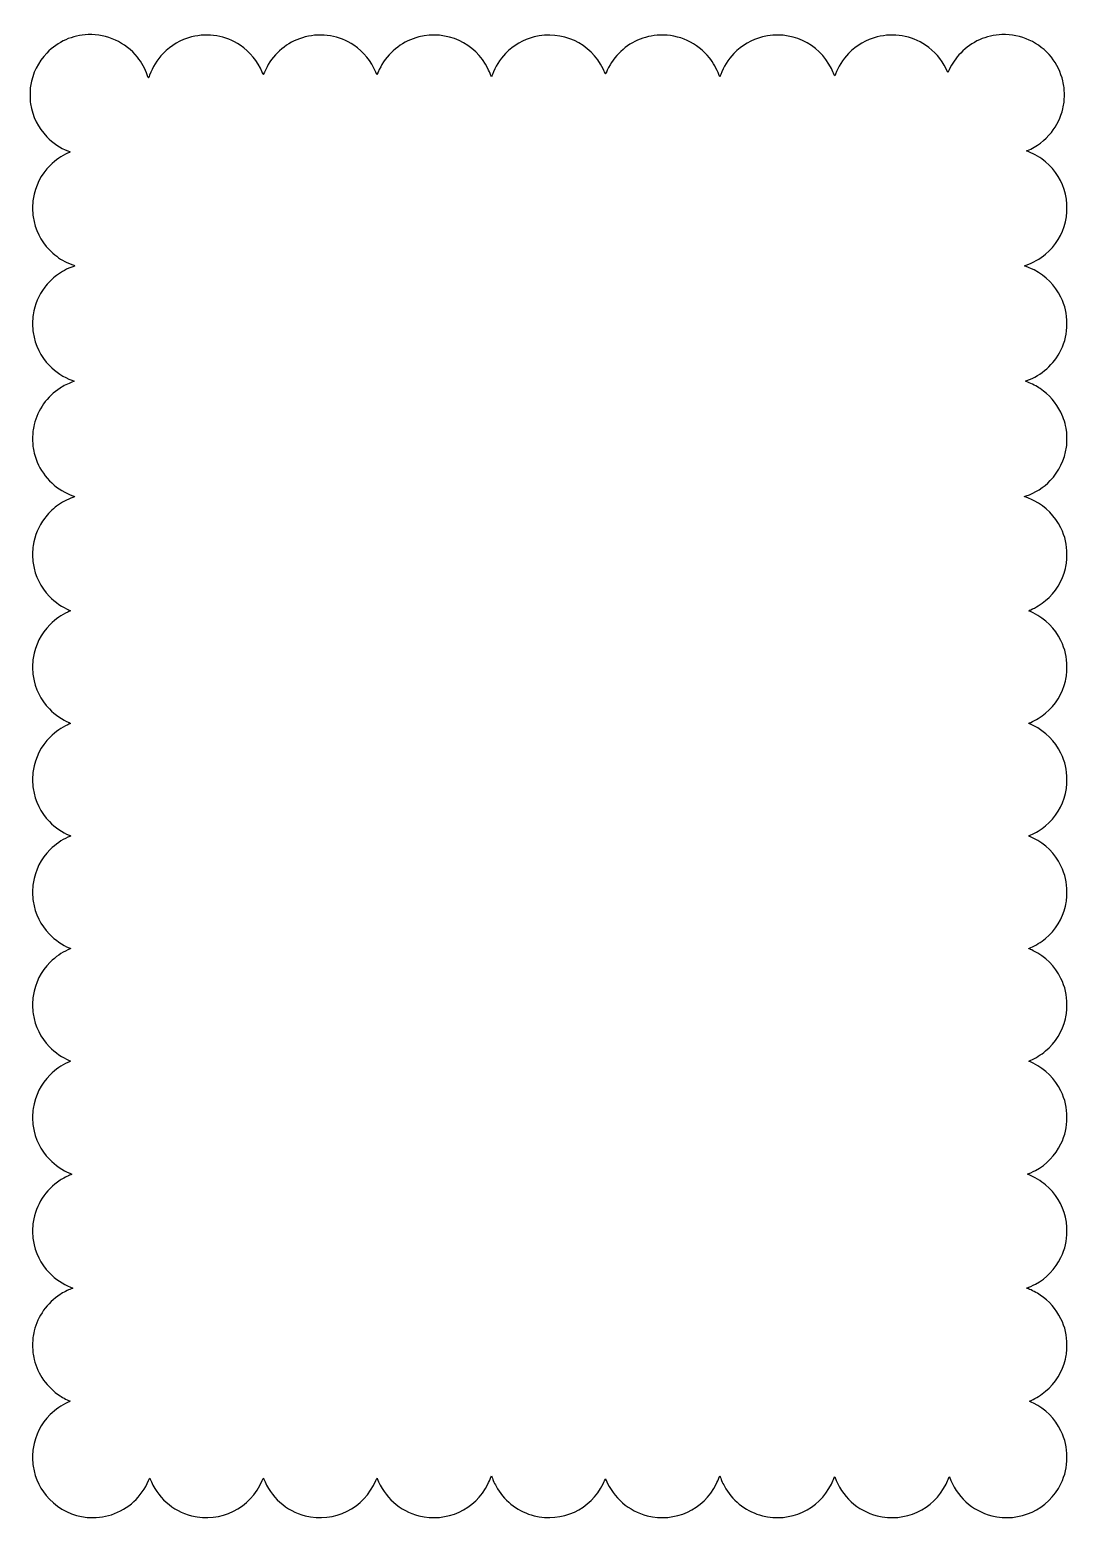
# Model space of a CAD drawing. Header units: centimetres. Extents: x -53 to 54, y -78 to 76.
import ezdxf

# ---------------------------------------------------------------- set-up
doc = ezdxf.new("R2010")
doc.units = ezdxf.units.CM
doc.header["$MEASUREMENT"] = 0
doc.layers.add('Layer 1', color=7, linetype='Continuous')

msp = doc.modelspace()

# ---------------------------------------------------------------- linework, layer by layer
at = {"layer": 'Layer 1'}
msp.add_open_spline([(-47.36042, -77.54567), (-48.86044, -77.39139), (-50.19507, -76.7436), (-51.24318, -75.66109), (-51.24318, -75.66109), (-52.1549, -74.71944), (-52.71376, -73.59039), (-52.93432, -72.24448), (-52.93432, -72.24448), (-52.97066, -72.0227), (-52.98201, -71.80547), (-52.98201, -71.33167), (-52.98201, -71.33167), (-52.98201, -70.85786), (-52.97066, -70.64064), (-52.93432, -70.41885), (-52.93432, -70.41885), (-52.70595, -69.02528), (-52.1312, -67.89349), (-51.15988, -66.92461), (-51.15988, -66.92461), (-50.60201, -66.36814), (-49.9866, -65.93543), (-49.36718, -65.66411), (-49.36718, -65.66411), (-49.12712, -65.55896), (-49.05609, -65.51083), (-49.14097, -65.51083), (-49.14097, -65.51083), (-49.20675, -65.51083), (-49.88917, -65.15234), (-50.15177, -64.97983), (-50.15177, -64.97983), (-51.49043, -64.10043), (-52.44993, -62.74893), (-52.82008, -61.22137), (-52.82008, -61.22137), (-52.95319, -60.67207), (-52.98201, -60.4089), (-52.98201, -59.74292), (-52.98201, -59.74292), (-52.98201, -59.07693), (-52.95319, -58.81377), (-52.82008, -58.26447), (-52.82008, -58.26447), (-52.44866, -56.73169), (-51.48552, -55.37877), (-50.13854, -54.49773), (-50.13854, -54.49773), (-49.8564, -54.31318), (-49.30796, -54.03246), (-49.00745, -53.91877), (-49.00745, -53.91877), (-48.9165, -53.88436), (-48.84213, -53.85019), (-48.84218, -53.84284), (-48.84218, -53.84284), (-48.84223, -53.83549), (-48.94641, -53.78892), (-49.07369, -53.73935), (-49.07369, -53.73935), (-49.85069, -53.43672), (-50.61774, -52.91789), (-51.24318, -52.27192), (-51.24318, -52.27192), (-52.1549, -51.33027), (-52.71376, -50.20122), (-52.93432, -48.85531), (-52.93432, -48.85531), (-53.00169, -48.4442), (-53.00169, -47.4408), (-52.93432, -47.02969), (-52.93432, -47.02969), (-52.63549, -45.20616), (-51.65771, -43.69098), (-50.13854, -42.69731), (-50.13854, -42.69731), (-49.86888, -42.52093), (-49.30246, -42.22882), (-49.04714, -42.13446), (-49.04714, -42.13446), (-48.97801, -42.10892), (-48.92146, -42.08007), (-48.92146, -42.07036), (-48.92146, -42.07036), (-48.92146, -42.06065), (-49.01968, -42.01328), (-49.13974, -41.9651), (-49.13974, -41.9651), (-49.88621, -41.66554), (-50.63467, -41.15291), (-51.24318, -40.52442), (-51.24318, -40.52442), (-52.1549, -39.58277), (-52.71376, -38.45372), (-52.93432, -37.10781), (-52.93432, -37.10781), (-53.00169, -36.6967), (-53.00169, -35.6933), (-52.93432, -35.28219), (-52.93432, -35.28219), (-52.70595, -33.88862), (-52.1312, -32.75682), (-51.15988, -31.78794), (-51.15988, -31.78794), (-50.59483, -31.22432), (-49.99009, -30.80112), (-49.33847, -30.51332), (-49.33847, -30.51332), (-49.18188, -30.44416), (-49.05375, -30.38079), (-49.05375, -30.37251), (-49.05375, -30.37251), (-49.05375, -30.36422), (-49.12221, -30.32994), (-49.20589, -30.29633), (-49.20589, -30.29633), (-49.88633, -30.02298), (-50.65676, -29.48842), (-51.24318, -28.88276), (-51.24318, -28.88276), (-52.1549, -27.94111), (-52.71376, -26.81205), (-52.93432, -25.46615), (-52.93432, -25.46615), (-53.00169, -25.05503), (-53.00169, -24.05163), (-52.93432, -23.64052), (-52.93432, -23.64052), (-52.70595, -22.24695), (-52.1312, -21.11515), (-51.15988, -20.14627), (-51.15988, -20.14627), (-50.59483, -19.58265), (-49.99009, -19.15945), (-49.33847, -18.87165), (-49.33847, -18.87165), (-49.18188, -18.80249), (-49.05375, -18.73913), (-49.05375, -18.73084), (-49.05375, -18.73084), (-49.05375, -18.72256), (-49.12221, -18.68828), (-49.20589, -18.65466), (-49.20589, -18.65466), (-49.88633, -18.38132), (-50.65676, -17.84676), (-51.24318, -17.24109), (-51.24318, -17.24109), (-52.1549, -16.29944), (-52.71376, -15.17039), (-52.93432, -13.82448), (-52.93432, -13.82448), (-53.00169, -13.41337), (-53.00169, -12.40997), (-52.93432, -11.99885), (-52.93432, -11.99885), (-52.70595, -10.60528), (-52.1312, -9.47349), (-51.15988, -8.50461), (-51.15988, -8.50461), (-50.59483, -7.94098), (-49.99009, -7.51779), (-49.33847, -7.22999), (-49.33847, -7.22999), (-49.18188, -7.16082), (-49.05375, -7.09746), (-49.05375, -7.08917), (-49.05375, -7.08917), (-49.05375, -7.08089), (-49.12221, -7.04661), (-49.20589, -7.013), (-49.20589, -7.013), (-49.88633, -6.73965), (-50.65676, -6.20509), (-51.24318, -5.59942), (-51.24318, -5.59942), (-52.1549, -4.65777), (-52.71376, -3.52872), (-52.93432, -2.18281), (-52.93432, -2.18281), (-53.00169, -1.7717), (-53.00169, -0.7683), (-52.93432, -0.35719), (-52.93432, -0.35719), (-52.70595, 1.03638), (-52.1312, 2.16818), (-51.15988, 3.13706), (-51.15988, 3.13706), (-50.59483, 3.70068), (-49.99009, 4.12388), (-49.33847, 4.41168), (-49.33847, 4.41168), (-49.18188, 4.48084), (-49.05375, 4.54421), (-49.05375, 4.55249), (-49.05375, 4.55249), (-49.05375, 4.56078), (-49.12221, 4.59506), (-49.20589, 4.62867), (-49.20589, 4.62867), (-49.88633, 4.90202), (-50.65676, 5.43658), (-51.24318, 6.04224), (-51.24318, 6.04224), (-52.1549, 6.98389), (-52.71376, 8.11295), (-52.93432, 9.45885), (-52.93432, 9.45885), (-53.00169, 9.86997), (-53.00169, 10.87337), (-52.93432, 11.28448), (-52.93432, 11.28448), (-52.70595, 12.67805), (-52.1312, 13.80985), (-51.15988, 14.77873), (-51.15988, 14.77873), (-50.59483, 15.34235), (-49.99009, 15.76555), (-49.33847, 16.05335), (-49.33847, 16.05335), (-49.18188, 16.12251), (-49.05375, 16.18587), (-49.05375, 16.19416), (-49.05375, 16.19416), (-49.05375, 16.20244), (-49.12221, 16.23672), (-49.20589, 16.27034), (-49.20589, 16.27034), (-49.88633, 16.54368), (-50.65676, 17.07824), (-51.24318, 17.68391), (-51.24318, 17.68391), (-52.1549, 18.62556), (-52.71376, 19.75461), (-52.93432, 21.10052), (-52.93432, 21.10052), (-53.00169, 21.51163), (-53.00169, 22.51503), (-52.93432, 22.92615), (-52.93432, 22.92615), (-52.75641, 24.0118), (-52.38025, 24.9048), (-51.73277, 25.7786), (-51.73277, 25.7786), (-51.47491, 26.1266), (-50.86507, 26.73421), (-50.50251, 27.00438), (-50.50251, 27.00438), (-49.99146, 27.3852), (-49.38205, 27.71166), (-48.82225, 27.9045), (-48.82225, 27.9045), (-48.70221, 27.94585), (-48.60398, 27.98673), (-48.60397, 27.99534), (-48.60397, 27.99534), (-48.60396, 28.00396), (-48.65456, 28.02594), (-48.71641, 28.04421), (-48.71641, 28.04421), (-48.92074, 28.10457), (-49.40691, 28.3117), (-49.66229, 28.44721), (-49.66229, 28.44721), (-51.23957, 29.28415), (-52.40381, 30.77617), (-52.82008, 32.49405), (-52.82008, 32.49405), (-52.95319, 33.04335), (-52.98201, 33.30651), (-52.98201, 33.9725), (-52.98201, 33.9725), (-52.98201, 34.63849), (-52.95319, 34.90165), (-52.82008, 35.45095), (-52.82008, 35.45095), (-52.44866, 36.98373), (-51.48552, 38.33665), (-50.13854, 39.21769), (-50.13854, 39.21769), (-49.81765, 39.42758), (-49.28097, 39.69649), (-48.92849, 39.82401), (-48.92849, 39.82401), (-48.79411, 39.87262), (-48.6841, 39.91835), (-48.68403, 39.92562), (-48.68403, 39.92562), (-48.68396, 39.9329), (-48.79986, 39.98053), (-48.94159, 40.03146), (-48.94159, 40.03146), (-49.75779, 40.32478), (-50.58706, 40.87167), (-51.24318, 41.54933), (-51.24318, 41.54933), (-52.1549, 42.49098), (-52.71376, 43.62003), (-52.93432, 44.96594), (-52.93432, 44.96594), (-53.00169, 45.37705), (-53.00169, 46.38045), (-52.93432, 46.79156), (-52.93432, 46.79156), (-52.75641, 47.87722), (-52.38025, 48.77022), (-51.73277, 49.64402), (-51.73277, 49.64402), (-51.47491, 49.99201), (-50.86507, 50.59963), (-50.50251, 50.8698), (-50.50251, 50.8698), (-49.99146, 51.25062), (-49.38205, 51.57708), (-48.82225, 51.76991), (-48.82225, 51.76991), (-48.70221, 51.81127), (-48.60398, 51.85215), (-48.60397, 51.86076), (-48.60397, 51.86076), (-48.60396, 51.86937), (-48.65456, 51.89136), (-48.71641, 51.90963), (-48.71641, 51.90963), (-48.92074, 51.96998), (-49.40691, 52.17712), (-49.66229, 52.31263), (-49.66229, 52.31263), (-50.24239, 52.62044), (-50.76917, 53.01893), (-51.24318, 53.50849), (-51.24318, 53.50849), (-52.1549, 54.45014), (-52.71376, 55.5792), (-52.93432, 56.9251), (-52.93432, 56.9251), (-53.00169, 57.33622), (-53.00169, 58.33962), (-52.93432, 58.75073), (-52.93432, 58.75073), (-52.70595, 60.1443), (-52.1312, 61.2761), (-51.15988, 62.24498), (-51.15988, 62.24498), (-50.60201, 62.80144), (-49.9866, 63.23415), (-49.36718, 63.50547), (-49.36718, 63.50547), (-49.22455, 63.56795), (-49.10763, 63.62502), (-49.10736, 63.63229), (-49.10736, 63.63229), (-49.10708, 63.63957), (-49.21099, 63.68608), (-49.33827, 63.73565), (-49.33827, 63.73565), (-50.11527, 64.03828), (-50.88232, 64.55711), (-51.50776, 65.20308), (-51.50776, 65.20308), (-52.41949, 66.14473), (-52.97834, 67.27378), (-53.1989, 68.61969), (-53.1989, 68.61969), (-53.26627, 69.0308), (-53.26627, 70.0342), (-53.1989, 70.44531), (-53.1989, 70.44531), (-52.97857, 71.7898), (-52.41853, 72.92126), (-51.50776, 73.86192), (-51.50776, 73.86192), (-50.36602, 75.04114), (-48.89024, 75.70071), (-47.24135, 75.76872), (-47.24135, 75.76872), (-45.30011, 75.84879), (-43.36546, 74.95894), (-42.13897, 73.42188), (-42.13897, 73.42188), (-41.74008, 72.92197), (-41.32907, 72.17788), (-41.13055, 71.59625), (-41.13055, 71.59625), (-41.07841, 71.44345), (-41.02898, 71.30058), (-41.02072, 71.27875), (-41.02072, 71.27875), (-41.01233, 71.2566), (-40.95627, 71.37935), (-40.89383, 71.55656), (-40.89383, 71.55656), (-40.59624, 72.40114), (-40.12722, 73.15674), (-39.49568, 73.80901), (-39.49568, 73.80901), (-38.67223, 74.65949), (-37.67944, 75.23867), (-36.55598, 75.52401), (-36.55598, 75.52401), (-34.82593, 75.96341), (-33.01683, 75.65283), (-31.53833, 74.66259), (-31.53833, 74.66259), (-30.50845, 73.97281), (-29.74126, 73.04033), (-29.24641, 71.87688), (-29.24641, 71.87688), (-29.13344, 71.61127), (-29.13249, 71.61003), (-29.10398, 71.69152), (-29.10398, 71.69152), (-29.03426, 71.89085), (-28.77211, 72.42607), (-28.6229, 72.67375), (-28.6229, 72.67375), (-27.76695, 74.09454), (-26.39225, 75.12176), (-24.80848, 75.52401), (-24.80848, 75.52401), (-23.07843, 75.96341), (-21.26933, 75.65283), (-19.79083, 74.66259), (-19.79083, 74.66259), (-18.76095, 73.97281), (-17.99376, 73.04033), (-17.49891, 71.87688), (-17.49891, 71.87688), (-17.38594, 71.61127), (-17.38499, 71.61003), (-17.35648, 71.69152), (-17.35648, 71.69152), (-17.28676, 71.89085), (-17.02461, 72.42607), (-16.8754, 72.67375), (-16.8754, 72.67375), (-16.01945, 74.09454), (-14.64475, 75.12176), (-13.06098, 75.52401), (-13.06098, 75.52401), (-10.19571, 76.25174), (-7.22642, 74.88741), (-5.9235, 72.24448), (-5.9235, 72.24448), (-5.82306, 72.04075), (-5.70036, 71.76095), (-5.65083, 71.62271), (-5.65083, 71.62271), (-5.59986, 71.48043), (-5.55439, 71.38858), (-5.54606, 71.41104), (-5.54606, 71.41104), (-5.53796, 71.43287), (-5.49973, 71.54003), (-5.46111, 71.64917), (-5.46111, 71.64917), (-5.19777, 72.39327), (-4.69336, 73.19041), (-4.09443, 73.80901), (-4.09443, 73.80901), (-3.27097, 74.65949), (-2.27819, 75.23867), (-1.15473, 75.52401), (-1.15473, 75.52401), (1.72233, 76.25473), (4.71109, 74.87219), (5.9921, 72.21802), (5.9921, 72.21802), (6.09746, 71.99974), (6.19607, 71.79138), (6.21125, 71.755), (6.21125, 71.755), (6.23877, 71.68902), (6.23895, 71.68912), (6.28386, 71.79469), (6.28386, 71.79469), (6.62443, 72.59537), (7.03831, 73.22872), (7.60016, 73.80901), (7.60016, 73.80901), (8.74189, 74.98822), (10.21768, 75.6478), (11.86656, 75.7158), (11.86656, 75.7158), (13.80781, 75.79587), (15.74246, 74.90603), (16.96894, 73.36896), (16.96894, 73.36896), (17.35231, 72.88851), (17.75029, 72.18012), (17.95, 71.62271), (17.95, 71.62271), (18.00098, 71.48043), (18.04644, 71.38858), (18.05478, 71.41104), (18.05478, 71.41104), (18.06288, 71.43287), (18.1011, 71.54003), (18.13973, 71.64917), (18.13973, 71.64917), (18.40306, 72.39327), (18.90747, 73.19041), (19.50641, 73.80901), (19.50641, 73.80901), (20.32986, 74.65949), (21.32264, 75.23867), (22.4461, 75.52401), (22.4461, 75.52401), (25.31126, 76.25171), (28.28318, 74.88611), (29.58328, 72.24448), (29.58328, 72.24448), (29.68355, 72.04075), (29.80031, 71.77881), (29.84275, 71.6624), (29.84275, 71.6624), (29.8872, 71.54046), (29.92608, 71.46755), (29.93447, 71.49042), (29.93447, 71.49042), (29.94247, 71.51224), (29.9749, 71.60154), (30.00654, 71.68885), (30.00654, 71.68885), (30.26867, 72.41219), (30.7742, 73.20425), (31.35974, 73.80901), (31.35974, 73.80901), (32.18319, 74.65949), (33.17598, 75.23867), (34.29944, 75.52401), (34.29944, 75.52401), (36.02949, 75.96341), (37.83859, 75.65283), (39.31708, 74.66259), (39.31708, 74.66259), (40.24387, 74.04186), (40.95001, 73.23427), (41.4436, 72.23056), (41.4436, 72.23056), (41.4436, 72.23056), (41.63261, 71.84622), (41.63261, 71.84622), (41.63261, 71.84622), (41.63261, 71.84622), (41.76287, 72.13514), (41.76287, 72.13514), (41.76287, 72.13514), (42.03704, 72.74327), (42.45534, 73.35258), (42.94785, 73.86127), (42.94785, 73.86127), (44.09027, 75.04118), (45.56563, 75.7007), (47.2149, 75.76872), (47.2149, 75.76872), (49.15614, 75.84879), (51.09079, 74.95894), (52.31728, 73.42188), (52.31728, 73.42188), (52.86654, 72.73352), (53.30584, 71.82991), (53.50711, 70.97448), (53.50711, 70.97448), (53.63319, 70.43861), (53.66549, 70.14454), (53.66549, 69.5325), (53.66549, 69.5325), (53.66549, 68.92046), (53.63319, 68.62639), (53.50711, 68.09052), (53.50711, 68.09052), (53.30584, 67.23509), (52.86654, 66.33148), (52.31728, 65.64313), (52.31728, 65.64313), (51.68374, 64.84916), (50.77396, 64.15864), (49.86073, 63.77864), (49.86073, 63.77864), (49.86073, 63.77864), (49.7549, 63.7346), (49.7549, 63.7346), (49.7549, 63.7346), (49.7549, 63.7346), (49.98662, 63.64467), (49.98662, 63.64467), (49.98662, 63.64467), (50.55621, 63.42362), (51.23213, 63.0202), (51.72689, 62.60599), (51.72689, 62.60599), (52.72357, 61.77158), (53.4718, 60.5545), (53.77169, 59.2799), (53.77169, 59.2799), (53.89777, 58.74402), (53.93007, 58.44995), (53.93007, 57.83792), (53.93007, 57.83792), (53.93007, 57.22588), (53.89777, 56.93181), (53.77169, 56.39594), (53.77169, 56.39594), (53.47175, 55.1211), (52.72121, 53.90049), (51.72689, 53.07045), (51.72689, 53.07045), (51.1319, 52.57376), (50.39313, 52.15509), (49.72241, 51.93446), (49.72241, 51.93446), (49.54437, 51.8759), (49.47832, 51.83188), (49.56851, 51.83188), (49.56851, 51.83188), (49.64384, 51.83188), (50.22316, 51.59312), (50.54212, 51.43062), (50.54212, 51.43062), (51.75005, 50.81523), (52.70254, 49.84423), (53.30192, 48.61719), (53.30192, 48.61719), (53.74592, 47.70823), (53.93007, 46.90542), (53.93007, 45.87875), (53.93007, 45.87875), (53.93007, 44.85208), (53.74592, 44.04927), (53.30192, 43.14031), (53.30192, 43.14031), (52.58148, 41.66544), (51.31515, 40.53465), (49.77474, 39.99068), (49.77474, 39.99068), (49.69834, 39.9637), (49.63583, 39.93472), (49.63583, 39.92628), (49.63583, 39.92628), (49.63583, 39.91784), (49.74597, 39.8704), (49.88057, 39.82086), (49.88057, 39.82086), (50.24768, 39.68574), (50.81702, 39.39247), (51.16511, 39.15919), (51.16511, 39.15919), (52.10362, 38.53021), (52.80679, 37.72456), (53.30192, 36.71094), (53.30192, 36.71094), (53.59977, 36.10118), (53.77765, 35.5282), (53.88512, 34.8324), (53.88512, 34.8324), (53.94718, 34.43059), (53.94718, 33.51441), (53.88512, 33.1126), (53.88512, 33.1126), (53.6778, 31.77034), (53.11656, 30.61624), (52.2013, 29.65013), (52.2013, 29.65013), (51.55107, 28.96377), (50.60181, 28.35831), (49.72241, 28.06905), (49.72241, 28.06905), (49.54437, 28.01048), (49.47832, 27.96646), (49.56851, 27.96646), (49.56851, 27.96646), (49.64384, 27.96646), (50.22316, 27.7277), (50.54212, 27.56521), (50.54212, 27.56521), (51.75005, 26.94981), (52.70254, 25.97881), (53.30192, 24.75177), (53.30192, 24.75177), (53.74592, 23.84282), (53.93007, 23.04), (53.93007, 22.01333), (53.93007, 22.01333), (53.93007, 21.4013), (53.89777, 21.10723), (53.77169, 20.57135), (53.77169, 20.57135), (53.47175, 19.29652), (52.72121, 18.0759), (51.72689, 17.24587), (51.72689, 17.24587), (51.26568, 16.86086), (50.68109, 16.49823), (50.19247, 16.29405), (50.19247, 16.29405), (49.99519, 16.21161), (49.93201, 16.16604), (50.01499, 16.16604), (50.01499, 16.16604), (50.03435, 16.16604), (50.22967, 16.07715), (50.44902, 15.9685), (50.44902, 15.9685), (51.72171, 15.33814), (52.68506, 14.37293), (53.30192, 13.1101), (53.30192, 13.1101), (53.74592, 12.20115), (53.93007, 11.39833), (53.93007, 10.37167), (53.93007, 10.37167), (53.93007, 9.75963), (53.89777, 9.46556), (53.77169, 8.92969), (53.77169, 8.92969), (53.47175, 7.65485), (52.72121, 6.43424), (51.72689, 5.6042), (51.72689, 5.6042), (51.26568, 5.21919), (50.68109, 4.85656), (50.19247, 4.65238), (50.19247, 4.65238), (49.99519, 4.56994), (49.93201, 4.52438), (50.01499, 4.52438), (50.01499, 4.52438), (50.03435, 4.52438), (50.22967, 4.43548), (50.44902, 4.32683), (50.44902, 4.32683), (51.72171, 3.69647), (52.68506, 2.73127), (53.30192, 1.46844), (53.30192, 1.46844), (53.74592, 0.55948), (53.93007, -0.24333), (53.93007, -1.27), (53.93007, -1.27), (53.93007, -1.88204), (53.89777, -2.17611), (53.77169, -2.71198), (53.77169, -2.71198), (53.47175, -3.98682), (52.72121, -5.20743), (51.72689, -6.03746), (51.72689, -6.03746), (51.26568, -6.42247), (50.68109, -6.7851), (50.19247, -6.98929), (50.19247, -6.98929), (49.99519, -7.07173), (49.93201, -7.11729), (50.01499, -7.11729), (50.01499, -7.11729), (50.03435, -7.11729), (50.22967, -7.20619), (50.44902, -7.31483), (50.44902, -7.31483), (51.72171, -7.94519), (52.68506, -8.9104), (53.30192, -10.17323), (53.30192, -10.17323), (53.74592, -11.08218), (53.93007, -11.885), (53.93007, -12.91167), (53.93007, -12.91167), (53.93007, -13.5237), (53.89777, -13.81777), (53.77169, -14.35365), (53.77169, -14.35365), (53.47175, -15.62848), (52.72121, -16.8491), (51.72689, -17.67913), (51.72689, -17.67913), (51.26568, -18.06414), (50.68109, -18.42677), (50.19247, -18.63095), (50.19247, -18.63095), (49.99519, -18.71339), (49.93201, -18.75896), (50.01499, -18.75896), (50.01499, -18.75896), (50.03435, -18.75896), (50.22967, -18.84785), (50.44902, -18.9565), (50.44902, -18.9565), (51.72171, -19.58686), (52.68506, -20.55207), (53.30192, -21.8149), (53.30192, -21.8149), (53.74592, -22.72385), (53.93007, -23.52667), (53.93007, -24.55333), (53.93007, -24.55333), (53.93007, -25.16537), (53.89777, -25.45944), (53.77169, -25.99531), (53.77169, -25.99531), (53.47175, -27.27015), (52.72121, -28.49076), (51.72689, -29.3208), (51.72689, -29.3208), (51.26568, -29.70581), (50.68109, -30.06844), (50.19247, -30.27262), (50.19247, -30.27262), (49.99519, -30.35506), (49.93201, -30.40063), (50.01499, -30.40063), (50.01499, -30.40063), (50.03435, -30.40063), (50.22967, -30.48952), (50.44902, -30.59817), (50.44902, -30.59817), (51.72171, -31.22853), (52.68506, -32.19373), (53.30192, -33.45656), (53.30192, -33.45656), (53.74592, -34.36552), (53.93007, -35.16833), (53.93007, -36.195), (53.93007, -36.195), (53.93007, -37.22167), (53.74592, -38.02448), (53.30192, -38.93344), (53.30192, -38.93344), (52.72551, -40.11346), (51.82334, -41.05655), (50.67609, -41.67839), (50.67609, -41.67839), (50.4137, -41.82061), (49.92455, -42.04229), (49.87312, -42.04229), (49.87312, -42.04229), (49.80187, -42.04229), (49.86531, -42.08903), (50.01286, -42.14526), (50.01286, -42.14526), (50.52755, -42.34138), (51.24996, -42.77514), (51.72689, -43.17443), (51.72689, -43.17443), (52.72357, -44.00884), (53.4718, -45.22592), (53.77169, -46.50052), (53.77169, -46.50052), (53.89777, -47.03639), (53.93007, -47.33046), (53.93007, -47.9425), (53.93007, -47.9425), (53.93007, -48.96917), (53.74592, -49.77198), (53.30192, -50.68094), (53.30192, -50.68094), (52.72551, -51.86096), (51.82334, -52.80405), (50.67609, -53.42589), (50.67609, -53.42589), (50.4043, -53.5732), (49.95877, -53.77414), (49.83508, -53.80518), (49.83508, -53.80518), (49.79826, -53.81442), (49.76813, -53.82973), (49.76813, -53.8392), (49.76813, -53.8392), (49.76813, -53.84866), (49.84849, -53.8851), (49.94672, -53.92017), (49.94672, -53.92017), (50.2422, -54.02566), (50.83591, -54.3356), (51.16511, -54.55623), (51.16511, -54.55623), (52.10362, -55.1852), (52.80679, -55.99086), (53.30192, -57.00448), (53.30192, -57.00448), (53.74592, -57.91343), (53.93007, -58.71625), (53.93007, -59.74292), (53.93007, -59.74292), (53.93007, -60.35495), (53.89777, -60.64902), (53.77169, -61.1849), (53.77169, -61.1849), (53.47175, -62.45973), (52.72121, -63.68035), (51.72689, -64.51038), (51.72689, -64.51038), (51.2845, -64.87968), (50.71544, -65.23677), (50.23776, -65.44482), (50.23776, -65.44482), (50.13953, -65.48761), (50.05979, -65.52889), (50.06056, -65.53656), (50.06056, -65.53656), (50.06132, -65.54424), (50.23853, -65.63627), (50.45435, -65.74108), (50.45435, -65.74108), (51.70433, -66.34809), (52.68505, -67.33039), (53.30192, -68.59323), (53.30192, -68.59323), (53.74592, -69.50218), (53.93007, -70.305), (53.93007, -71.33167), (53.93007, -71.33167), (53.93007, -72.35833), (53.74592, -73.16115), (53.30192, -74.0701), (53.30192, -74.0701), (52.00072, -76.73391), (49.03112, -78.10714), (46.15277, -77.37609), (46.15277, -77.37609), (44.12708, -76.8616), (42.50752, -75.36846), (41.79206, -73.35573), (41.79206, -73.35573), (41.77746, -73.31466), (41.75598, -73.35018), (41.69608, -73.51448), (41.69608, -73.51448), (41.65364, -73.6309), (41.53688, -73.89283), (41.43661, -74.09656), (41.43661, -74.09656), (40.13625, -76.73873), (37.16518, -78.10394), (34.29944, -77.37609), (34.29944, -77.37609), (32.27374, -76.8616), (30.65419, -75.36846), (29.93873, -73.35573), (29.93873, -73.35573), (29.92413, -73.31466), (29.90265, -73.35018), (29.84275, -73.51448), (29.84275, -73.51448), (29.80031, -73.6309), (29.68355, -73.89283), (29.58328, -74.09656), (29.58328, -74.09656), (28.28292, -76.73873), (25.31184, -78.10394), (22.4461, -77.37609), (22.4461, -77.37609), (20.88256, -76.97898), (19.53258, -75.98123), (18.66429, -74.581), (18.66429, -74.581), (18.48648, -74.29427), (18.23903, -73.78543), (18.13921, -73.50125), (18.13921, -73.50125), (18.10087, -73.39211), (18.06288, -73.28495), (18.05478, -73.26313), (18.05478, -73.26313), (18.04644, -73.24066), (18.00098, -73.33251), (17.95, -73.47479), (17.95, -73.47479), (17.90047, -73.61304), (17.77777, -73.89283), (17.67733, -74.09656), (17.67733, -74.09656), (16.37414, -76.74003), (13.40571, -78.10397), (10.53985, -77.37609), (10.53985, -77.37609), (8.64022, -76.89362), (7.07942, -75.53528), (6.3003, -73.68646), (6.3003, -73.68646), (6.24107, -73.5459), (6.23803, -73.54319), (6.21131, -73.60708), (6.21131, -73.60708), (6.1961, -73.64346), (6.09746, -73.85182), (5.9921, -74.0701), (5.9921, -74.0701), (4.71083, -76.72481), (1.72291, -78.10696), (-1.15473, -77.37609), (-1.15473, -77.37609), (-2.71827, -76.97898), (-4.06825, -75.98123), (-4.93655, -74.581), (-4.93655, -74.581), (-5.11435, -74.29427), (-5.3618, -73.78543), (-5.46162, -73.50125), (-5.46162, -73.50125), (-5.49997, -73.39211), (-5.53796, -73.28495), (-5.54606, -73.26313), (-5.54606, -73.26313), (-5.55439, -73.24066), (-5.59986, -73.33251), (-5.65083, -73.47479), (-5.65083, -73.47479), (-5.70036, -73.61304), (-5.82306, -73.89283), (-5.9235, -74.09656), (-5.9235, -74.09656), (-7.22669, -76.74003), (-10.19512, -78.10397), (-13.06098, -77.37609), (-13.06098, -77.37609), (-15.01738, -76.8792), (-16.63798, -75.42927), (-17.36133, -73.52861), (-17.36133, -73.52861), (-17.38382, -73.4695), (-17.39681, -73.48843), (-17.4994, -73.72987), (-17.4994, -73.72987), (-18.7228, -76.60888), (-21.79497, -78.14147), (-24.80848, -77.37609), (-24.80848, -77.37609), (-26.76488, -76.8792), (-28.38548, -75.42927), (-29.10883, -73.52861), (-29.10883, -73.52861), (-29.13132, -73.4695), (-29.14431, -73.48843), (-29.2469, -73.72987), (-29.2469, -73.72987), (-30.4703, -76.60888), (-33.54247, -78.14147), (-36.55598, -77.37609), (-36.55598, -77.37609), (-38.51238, -76.8792), (-40.13298, -75.42927), (-40.85633, -73.52861), (-40.85633, -73.52861), (-40.87882, -73.4695), (-40.89181, -73.48843), (-40.9944, -73.72987), (-40.9944, -73.72987), (-41.71919, -75.43549), (-43.07746, -76.68707), (-44.83779, -77.27134), (-44.83779, -77.27134), (-45.58471, -77.51925), (-46.57266, -77.62669), (-47.36042, -77.54567)], degree=3, knots=[0, 0, 0, 0, 0.003773585, 0.003773585, 0.003773585, 0.003773585, 0.00754717, 0.00754717, 0.00754717, 0.00754717, 0.011320755, 0.011320755, 0.011320755, 0.011320755, 0.01509434, 0.01509434, 0.01509434, 0.01509434, 0.018867925, 0.018867925, 0.018867925, 0.018867925, 0.022641509, 0.022641509, 0.022641509, 0.022641509, 0.026415094, 0.026415094, 0.026415094, 0.026415094, 0.030188679, 0.030188679, 0.030188679, 0.030188679, 0.033962264, 0.033962264, 0.033962264, 0.033962264, 0.037735849, 0.037735849, 0.037735849, 0.037735849, 0.041509434, 0.041509434, 0.041509434, 0.041509434, 0.045283019, 0.045283019, 0.045283019, 0.045283019, 0.049056604, 0.049056604, 0.049056604, 0.049056604, 0.052830189, 0.052830189, 0.052830189, 0.052830189, 0.056603774, 0.056603774, 0.056603774, 0.056603774, 0.060377358, 0.060377358, 0.060377358, 0.060377358, 0.064150943, 0.064150943, 0.064150943, 0.064150943, 0.067924528, 0.067924528, 0.067924528, 0.067924528, 0.071698113, 0.071698113, 0.071698113, 0.071698113, 0.075471698, 0.075471698, 0.075471698, 0.075471698, 0.079245283, 0.079245283, 0.079245283, 0.079245283, 0.083018868, 0.083018868, 0.083018868, 0.083018868, 0.086792453, 0.086792453, 0.086792453, 0.086792453, 0.090566038, 0.090566038, 0.090566038, 0.090566038, 0.094339623, 0.094339623, 0.094339623, 0.094339623, 0.098113208, 0.098113208, 0.098113208, 0.098113208, 0.101886792, 0.101886792, 0.101886792, 0.101886792, 0.105660377, 0.105660377, 0.105660377, 0.105660377, 0.109433962, 0.109433962, 0.109433962, 0.109433962, 0.113207547, 0.113207547, 0.113207547, 0.113207547, 0.116981132, 0.116981132, 0.116981132, 0.116981132, 0.120754717, 0.120754717, 0.120754717, 0.120754717, 0.124528302, 0.124528302, 0.124528302, 0.124528302, 0.128301887, 0.128301887, 0.128301887, 0.128301887, 0.132075472, 0.132075472, 0.132075472, 0.132075472, 0.135849057, 0.135849057, 0.135849057, 0.135849057, 0.139622642, 0.139622642, 0.139622642, 0.139622642, 0.143396226, 0.143396226, 0.143396226, 0.143396226, 0.147169811, 0.147169811, 0.147169811, 0.147169811, 0.150943396, 0.150943396, 0.150943396, 0.150943396, 0.154716981, 0.154716981, 0.154716981, 0.154716981, 0.158490566, 0.158490566, 0.158490566, 0.158490566, 0.162264151, 0.162264151, 0.162264151, 0.162264151, 0.166037736, 0.166037736, 0.166037736, 0.166037736, 0.169811321, 0.169811321, 0.169811321, 0.169811321, 0.173584906, 0.173584906, 0.173584906, 0.173584906, 0.177358491, 0.177358491, 0.177358491, 0.177358491, 0.181132075, 0.181132075, 0.181132075, 0.181132075, 0.18490566, 0.18490566, 0.18490566, 0.18490566, 0.188679245, 0.188679245, 0.188679245, 0.188679245, 0.19245283, 0.19245283, 0.19245283, 0.19245283, 0.196226415, 0.196226415, 0.196226415, 0.196226415, 0.2, 0.2, 0.2, 0.2, 0.203773585, 0.203773585, 0.203773585, 0.203773585, 0.20754717, 0.20754717, 0.20754717, 0.20754717, 0.211320755, 0.211320755, 0.211320755, 0.211320755, 0.21509434, 0.21509434, 0.21509434, 0.21509434, 0.218867925, 0.218867925, 0.218867925, 0.218867925, 0.222641509, 0.222641509, 0.222641509, 0.222641509, 0.226415094, 0.226415094, 0.226415094, 0.226415094, 0.230188679, 0.230188679, 0.230188679, 0.230188679, 0.233962264, 0.233962264, 0.233962264, 0.233962264, 0.237735849, 0.237735849, 0.237735849, 0.237735849, 0.241509434, 0.241509434, 0.241509434, 0.241509434, 0.245283019, 0.245283019, 0.245283019, 0.245283019, 0.249056604, 0.249056604, 0.249056604, 0.249056604, 0.252830189, 0.252830189, 0.252830189, 0.252830189, 0.256603774, 0.256603774, 0.256603774, 0.256603774, 0.260377358, 0.260377358, 0.260377358, 0.260377358, 0.264150943, 0.264150943, 0.264150943, 0.264150943, 0.267924528, 0.267924528, 0.267924528, 0.267924528, 0.271698113, 0.271698113, 0.271698113, 0.271698113, 0.275471698, 0.275471698, 0.275471698, 0.275471698, 0.279245283, 0.279245283, 0.279245283, 0.279245283, 0.283018868, 0.283018868, 0.283018868, 0.283018868, 0.286792453, 0.286792453, 0.286792453, 0.286792453, 0.290566038, 0.290566038, 0.290566038, 0.290566038, 0.294339623, 0.294339623, 0.294339623, 0.294339623, 0.298113208, 0.298113208, 0.298113208, 0.298113208, 0.301886792, 0.301886792, 0.301886792, 0.301886792, 0.305660377, 0.305660377, 0.305660377, 0.305660377, 0.309433962, 0.309433962, 0.309433962, 0.309433962, 0.313207547, 0.313207547, 0.313207547, 0.313207547, 0.316981132, 0.316981132, 0.316981132, 0.316981132, 0.320754717, 0.320754717, 0.320754717, 0.320754717, 0.324528302, 0.324528302, 0.324528302, 0.324528302, 0.328301887, 0.328301887, 0.328301887, 0.328301887, 0.332075472, 0.332075472, 0.332075472, 0.332075472, 0.335849057, 0.335849057, 0.335849057, 0.335849057, 0.339622642, 0.339622642, 0.339622642, 0.339622642, 0.343396226, 0.343396226, 0.343396226, 0.343396226, 0.347169811, 0.347169811, 0.347169811, 0.347169811, 0.350943396, 0.350943396, 0.350943396, 0.350943396, 0.354716981, 0.354716981, 0.354716981, 0.354716981, 0.358490566, 0.358490566, 0.358490566, 0.358490566, 0.362264151, 0.362264151, 0.362264151, 0.362264151, 0.366037736, 0.366037736, 0.366037736, 0.366037736, 0.369811321, 0.369811321, 0.369811321, 0.369811321, 0.373584906, 0.373584906, 0.373584906, 0.373584906, 0.377358491, 0.377358491, 0.377358491, 0.377358491, 0.381132075, 0.381132075, 0.381132075, 0.381132075, 0.38490566, 0.38490566, 0.38490566, 0.38490566, 0.388679245, 0.388679245, 0.388679245, 0.388679245, 0.39245283, 0.39245283, 0.39245283, 0.39245283, 0.396226415, 0.396226415, 0.396226415, 0.396226415, 0.4, 0.4, 0.4, 0.4, 0.403773585, 0.403773585, 0.403773585, 0.403773585, 0.40754717, 0.40754717, 0.40754717, 0.40754717, 0.411320755, 0.411320755, 0.411320755, 0.411320755, 0.41509434, 0.41509434, 0.41509434, 0.41509434, 0.418867925, 0.418867925, 0.418867925, 0.418867925, 0.422641509, 0.422641509, 0.422641509, 0.422641509, 0.426415094, 0.426415094, 0.426415094, 0.426415094, 0.430188679, 0.430188679, 0.430188679, 0.430188679, 0.433962264, 0.433962264, 0.433962264, 0.433962264, 0.437735849, 0.437735849, 0.437735849, 0.437735849, 0.441509434, 0.441509434, 0.441509434, 0.441509434, 0.445283019, 0.445283019, 0.445283019, 0.445283019, 0.449056604, 0.449056604, 0.449056604, 0.449056604, 0.452830189, 0.452830189, 0.452830189, 0.452830189, 0.456603774, 0.456603774, 0.456603774, 0.456603774, 0.460377358, 0.460377358, 0.460377358, 0.460377358, 0.464150943, 0.464150943, 0.464150943, 0.464150943, 0.467924528, 0.467924528, 0.467924528, 0.467924528, 0.471698113, 0.471698113, 0.471698113, 0.471698113, 0.475471698, 0.475471698, 0.475471698, 0.475471698, 0.479245283, 0.479245283, 0.479245283, 0.479245283, 0.483018868, 0.483018868, 0.483018868, 0.483018868, 0.486792453, 0.486792453, 0.486792453, 0.486792453, 0.490566038, 0.490566038, 0.490566038, 0.490566038, 0.494339623, 0.494339623, 0.494339623, 0.494339623, 0.498113208, 0.498113208, 0.498113208, 0.498113208, 0.501886792, 0.501886792, 0.501886792, 0.501886792, 0.505660377, 0.505660377, 0.505660377, 0.505660377, 0.509433962, 0.509433962, 0.509433962, 0.509433962, 0.513207547, 0.513207547, 0.513207547, 0.513207547, 0.516981132, 0.516981132, 0.516981132, 0.516981132, 0.520754717, 0.520754717, 0.520754717, 0.520754717, 0.524528302, 0.524528302, 0.524528302, 0.524528302, 0.528301887, 0.528301887, 0.528301887, 0.528301887, 0.532075472, 0.532075472, 0.532075472, 0.532075472, 0.535849057, 0.535849057, 0.535849057, 0.535849057, 0.539622642, 0.539622642, 0.539622642, 0.539622642, 0.543396226, 0.543396226, 0.543396226, 0.543396226, 0.547169811, 0.547169811, 0.547169811, 0.547169811, 0.550943396, 0.550943396, 0.550943396, 0.550943396, 0.554716981, 0.554716981, 0.554716981, 0.554716981, 0.558490566, 0.558490566, 0.558490566, 0.558490566, 0.562264151, 0.562264151, 0.562264151, 0.562264151, 0.566037736, 0.566037736, 0.566037736, 0.566037736, 0.569811321, 0.569811321, 0.569811321, 0.569811321, 0.573584906, 0.573584906, 0.573584906, 0.573584906, 0.577358491, 0.577358491, 0.577358491, 0.577358491, 0.581132075, 0.581132075, 0.581132075, 0.581132075, 0.58490566, 0.58490566, 0.58490566, 0.58490566, 0.588679245, 0.588679245, 0.588679245, 0.588679245, 0.59245283, 0.59245283, 0.59245283, 0.59245283, 0.596226415, 0.596226415, 0.596226415, 0.596226415, 0.6, 0.6, 0.6, 0.6, 0.603773585, 0.603773585, 0.603773585, 0.603773585, 0.60754717, 0.60754717, 0.60754717, 0.60754717, 0.611320755, 0.611320755, 0.611320755, 0.611320755, 0.61509434, 0.61509434, 0.61509434, 0.61509434, 0.618867925, 0.618867925, 0.618867925, 0.618867925, 0.622641509, 0.622641509, 0.622641509, 0.622641509, 0.626415094, 0.626415094, 0.626415094, 0.626415094, 0.630188679, 0.630188679, 0.630188679, 0.630188679, 0.633962264, 0.633962264, 0.633962264, 0.633962264, 0.637735849, 0.637735849, 0.637735849, 0.637735849, 0.641509434, 0.641509434, 0.641509434, 0.641509434, 0.645283019, 0.645283019, 0.645283019, 0.645283019, 0.649056604, 0.649056604, 0.649056604, 0.649056604, 0.652830189, 0.652830189, 0.652830189, 0.652830189, 0.656603774, 0.656603774, 0.656603774, 0.656603774, 0.660377358, 0.660377358, 0.660377358, 0.660377358, 0.664150943, 0.664150943, 0.664150943, 0.664150943, 0.667924528, 0.667924528, 0.667924528, 0.667924528, 0.671698113, 0.671698113, 0.671698113, 0.671698113, 0.675471698, 0.675471698, 0.675471698, 0.675471698, 0.679245283, 0.679245283, 0.679245283, 0.679245283, 0.683018868, 0.683018868, 0.683018868, 0.683018868, 0.686792453, 0.686792453, 0.686792453, 0.686792453, 0.690566038, 0.690566038, 0.690566038, 0.690566038, 0.694339623, 0.694339623, 0.694339623, 0.694339623, 0.698113208, 0.698113208, 0.698113208, 0.698113208, 0.701886792, 0.701886792, 0.701886792, 0.701886792, 0.705660377, 0.705660377, 0.705660377, 0.705660377, 0.709433962, 0.709433962, 0.709433962, 0.709433962, 0.713207547, 0.713207547, 0.713207547, 0.713207547, 0.716981132, 0.716981132, 0.716981132, 0.716981132, 0.720754717, 0.720754717, 0.720754717, 0.720754717, 0.724528302, 0.724528302, 0.724528302, 0.724528302, 0.728301887, 0.728301887, 0.728301887, 0.728301887, 0.732075472, 0.732075472, 0.732075472, 0.732075472, 0.735849057, 0.735849057, 0.735849057, 0.735849057, 0.739622642, 0.739622642, 0.739622642, 0.739622642, 0.743396226, 0.743396226, 0.743396226, 0.743396226, 0.747169811, 0.747169811, 0.747169811, 0.747169811, 0.750943396, 0.750943396, 0.750943396, 0.750943396, 0.754716981, 0.754716981, 0.754716981, 0.754716981, 0.758490566, 0.758490566, 0.758490566, 0.758490566, 0.762264151, 0.762264151, 0.762264151, 0.762264151, 0.766037736, 0.766037736, 0.766037736, 0.766037736, 0.769811321, 0.769811321, 0.769811321, 0.769811321, 0.773584906, 0.773584906, 0.773584906, 0.773584906, 0.777358491, 0.777358491, 0.777358491, 0.777358491, 0.781132075, 0.781132075, 0.781132075, 0.781132075, 0.78490566, 0.78490566, 0.78490566, 0.78490566, 0.788679245, 0.788679245, 0.788679245, 0.788679245, 0.79245283, 0.79245283, 0.79245283, 0.79245283, 0.796226415, 0.796226415, 0.796226415, 0.796226415, 0.8, 0.8, 0.8, 0.8, 0.803773585, 0.803773585, 0.803773585, 0.803773585, 0.80754717, 0.80754717, 0.80754717, 0.80754717, 0.811320755, 0.811320755, 0.811320755, 0.811320755, 0.81509434, 0.81509434, 0.81509434, 0.81509434, 0.818867925, 0.818867925, 0.818867925, 0.818867925, 0.822641509, 0.822641509, 0.822641509, 0.822641509, 0.826415094, 0.826415094, 0.826415094, 0.826415094, 0.830188679, 0.830188679, 0.830188679, 0.830188679, 0.833962264, 0.833962264, 0.833962264, 0.833962264, 0.837735849, 0.837735849, 0.837735849, 0.837735849, 0.841509434, 0.841509434, 0.841509434, 0.841509434, 0.845283019, 0.845283019, 0.845283019, 0.845283019, 0.849056604, 0.849056604, 0.849056604, 0.849056604, 0.852830189, 0.852830189, 0.852830189, 0.852830189, 0.856603774, 0.856603774, 0.856603774, 0.856603774, 0.860377358, 0.860377358, 0.860377358, 0.860377358, 0.864150943, 0.864150943, 0.864150943, 0.864150943, 0.867924528, 0.867924528, 0.867924528, 0.867924528, 0.871698113, 0.871698113, 0.871698113, 0.871698113, 0.875471698, 0.875471698, 0.875471698, 0.875471698, 0.879245283, 0.879245283, 0.879245283, 0.879245283, 0.883018868, 0.883018868, 0.883018868, 0.883018868, 0.886792453, 0.886792453, 0.886792453, 0.886792453, 0.890566038, 0.890566038, 0.890566038, 0.890566038, 0.894339623, 0.894339623, 0.894339623, 0.894339623, 0.898113208, 0.898113208, 0.898113208, 0.898113208, 0.901886792, 0.901886792, 0.901886792, 0.901886792, 0.905660377, 0.905660377, 0.905660377, 0.905660377, 0.909433962, 0.909433962, 0.909433962, 0.909433962, 0.913207547, 0.913207547, 0.913207547, 0.913207547, 0.916981132, 0.916981132, 0.916981132, 0.916981132, 0.920754717, 0.920754717, 0.920754717, 0.920754717, 0.924528302, 0.924528302, 0.924528302, 0.924528302, 0.928301887, 0.928301887, 0.928301887, 0.928301887, 0.932075472, 0.932075472, 0.932075472, 0.932075472, 0.935849057, 0.935849057, 0.935849057, 0.935849057, 0.939622642, 0.939622642, 0.939622642, 0.939622642, 0.943396226, 0.943396226, 0.943396226, 0.943396226, 0.947169811, 0.947169811, 0.947169811, 0.947169811, 0.950943396, 0.950943396, 0.950943396, 0.950943396, 0.954716981, 0.954716981, 0.954716981, 0.954716981, 0.958490566, 0.958490566, 0.958490566, 0.958490566, 0.962264151, 0.962264151, 0.962264151, 0.962264151, 0.966037736, 0.966037736, 0.966037736, 0.966037736, 0.969811321, 0.969811321, 0.969811321, 0.969811321, 0.973584906, 0.973584906, 0.973584906, 0.973584906, 0.977358491, 0.977358491, 0.977358491, 0.977358491, 0.981132075, 0.981132075, 0.981132075, 0.981132075, 0.98490566, 0.98490566, 0.98490566, 0.98490566, 0.988679245, 0.988679245, 0.988679245, 0.988679245, 0.99245283, 0.99245283, 0.99245283, 0.99245283, 1, 1, 1, 1], dxfattribs=at)

doc.saveas('drawing.dxf')
